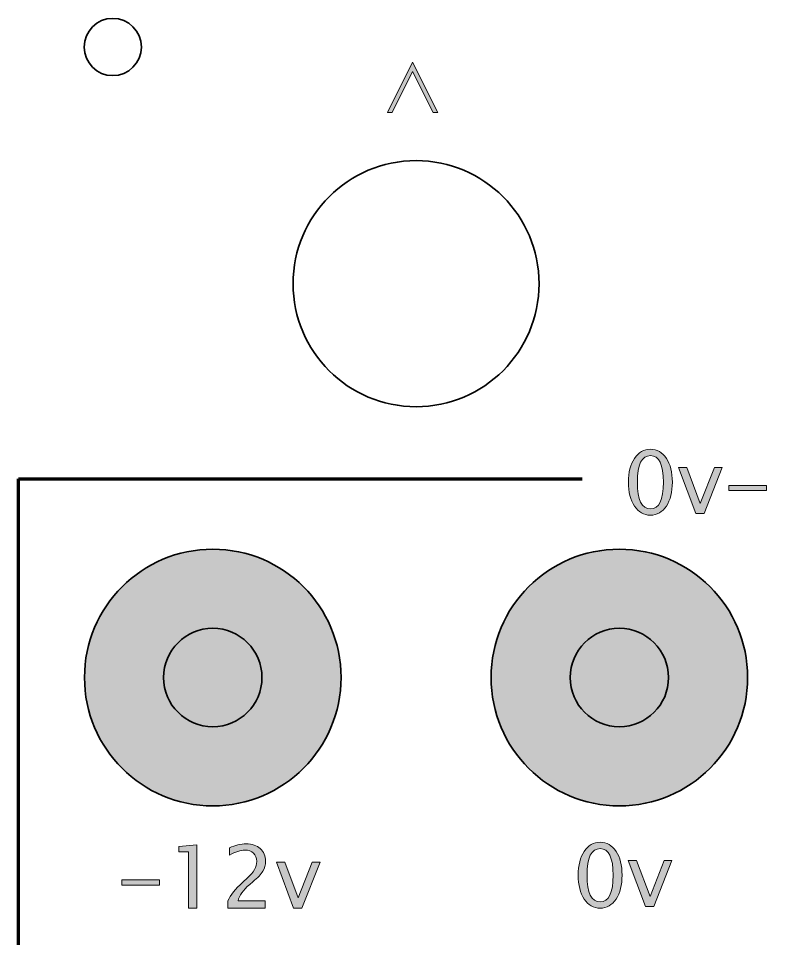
# Model space of a CAD drawing. Header units: inches. Extents: x 4 to 816, y 71 to 806.
# Drawn here: x 188.92 to 224.05, y 632.02 to 675.05 of the extents above; entities that cross this region are included whole.
import ezdxf

# ---------------------------------------------------------------- set-up
doc = ezdxf.new("R2010")
doc.units = ezdxf.units.IN
doc.header["$MEASUREMENT"] = 0
doc.layers.add('Layer 1', color=7, linetype='Continuous')

# ---------------------------------------------------------------- blocks, each defined once
blk = doc.blocks.new('block 2')
at = {"layer": 'Layer 1', "color": 240, "lineweight": 35, "true_color": 0xed1c24}
blk.add_open_spline([(213.269, 662.644), (213.269, 659.467), (210.694, 656.892), (207.517, 656.892), (204.34, 656.892), (201.765, 659.467), (201.765, 662.644), (201.765, 665.821), (204.34, 668.396), (207.517, 668.396), (210.694, 668.396), (213.269, 665.821), (213.269, 662.644)], degree=3, knots=[0, 0, 0, 0, 1, 1, 1, 2, 2, 2, 3, 3, 3, 4, 4, 4, 4], dxfattribs=at)
blk = doc.blocks.new('block 5')
at = {"layer": 'Layer 1', "color": 240, "lineweight": 35, "true_color": 0xed1c24}
blk.add_open_spline([(194.667, 673.71), (194.667, 672.972), (194.069, 672.373), (193.33, 672.373), (192.591, 672.373), (191.993, 672.972), (191.993, 673.71), (191.993, 674.449), (192.591, 675.048), (193.33, 675.048), (194.069, 675.048), (194.667, 674.449), (194.667, 673.71)], degree=3, knots=[0, 0, 0, 0, 1, 1, 1, 2, 2, 2, 3, 3, 3, 4, 4, 4, 4], dxfattribs=at)
blk = doc.blocks.new('block 226')
at = {"layer": 'Layer 1', "true_color": 0x231f20}
h = blk.add_hatch(color=250, dxfattribs=at)
h.dxf.hatch_style = 2
edge = h.paths.add_edge_path()
edge.add_spline(control_points=[(216.125, 633.445), (215.817, 633.445), (215.57, 633.586), (215.381, 633.868), (215.193, 634.15), (215.099, 634.522), (215.099, 634.984), (215.099, 635.447), (215.193, 635.819), (215.381, 636.101), (215.57, 636.383), (215.817, 636.524), (216.125, 636.524), (216.435, 636.524), (216.683, 636.384), (216.87, 636.102), (217.058, 635.821), (217.152, 635.448), (217.152, 634.984), (217.152, 634.522), (217.058, 634.15), (216.87, 633.868), (216.683, 633.586), (216.435, 633.445), (216.125, 633.445)], knot_values=[0, 0, 0, 0, 1, 1, 1, 2, 2, 2, 3, 3, 3, 4, 4, 4, 5, 5, 5, 6, 6, 6, 7, 7, 7, 8, 8, 8, 8], degree=3, periodic=1)
edge = h.paths.add_edge_path()
edge.add_spline(control_points=[(216.124, 633.738), (216.532, 633.738), (216.736, 634.154), (216.736, 634.984), (216.736, 635.815), (216.532, 636.231), (216.124, 636.231), (215.718, 636.231), (215.515, 635.815), (215.515, 634.984), (215.515, 634.154), (215.718, 633.738), (216.124, 633.738)], knot_values=[0, 0, 0, 0, 1, 1, 1, 2, 2, 2, 3, 3, 3, 4, 4, 4, 4], degree=3, periodic=1)
h = blk.add_hatch(color=250, dxfattribs=at)
h.dxf.hatch_style = 2
h.paths.add_polyline_path([(218.244, 633.518), (217.443, 635.67), (217.834, 635.67), (218.459, 633.997), (219.12, 635.67), (219.484, 635.67), (218.634, 633.518)])
at = {"layer": 'Layer 1', "lineweight": 0}
blk.add_lwpolyline([(218.244, 633.518), (217.443, 635.67), (217.834, 635.67), (218.459, 633.997), (219.12, 635.67), (219.484, 635.67), (218.634, 633.518), (218.244, 633.518)], dxfattribs=at)
for points, knots in [([(216.125, 633.445), (215.817, 633.445), (215.57, 633.586), (215.381, 633.868), (215.193, 634.15), (215.099, 634.522), (215.099, 634.984), (215.099, 635.447), (215.193, 635.819), (215.381, 636.101), (215.57, 636.383), (215.817, 636.524), (216.125, 636.524), (216.435, 636.524), (216.683, 636.384), (216.87, 636.102), (217.058, 635.821), (217.152, 635.448), (217.152, 634.984), (217.152, 634.522), (217.058, 634.15), (216.87, 633.868), (216.683, 633.586), (216.435, 633.445), (216.125, 633.445)], [0, 0, 0, 0, 1, 1, 1, 2, 2, 2, 3, 3, 3, 4, 4, 4, 5, 5, 5, 6, 6, 6, 7, 7, 7, 8, 8, 8, 8]), ([(216.124, 633.738), (216.532, 633.738), (216.736, 634.154), (216.736, 634.984), (216.736, 635.815), (216.532, 636.231), (216.124, 636.231), (215.718, 636.231), (215.515, 635.815), (215.515, 634.984), (215.515, 634.154), (215.718, 633.738), (216.124, 633.738)], [0, 0, 0, 0, 1, 1, 1, 2, 2, 2, 3, 3, 3, 4, 4, 4, 4])]:
    blk.add_open_spline(points, degree=3, knots=knots, dxfattribs=at)
blk = doc.blocks.new('block 225')
at = {"layer": 'Layer 1'}
blk.add_blockref('block 226', (0, 0), dxfattribs=at)
blk = doc.blocks.new('block 228')
at = {"layer": 'Layer 1', "true_color": 0x231f20}
h = blk.add_hatch(color=250, dxfattribs=at)
h.dxf.hatch_style = 2
h.paths.add_polyline_path([(196.879, 633.446), (196.879, 636.086), (196.414, 636.086), (196.414, 636.332), (197.27, 636.405), (197.27, 633.446)])
h = blk.add_hatch(color=250, dxfattribs=at)
h.dxf.hatch_style = 2
edge = h.paths.add_edge_path()
edge.add_spline(control_points=[(198.72, 633.446), (198.72, 633.446), (198.72, 633.789), (198.72, 633.789), (198.834, 634.055), (199.063, 634.344), (199.409, 634.657), (199.409, 634.657), (199.632, 634.857), (199.632, 634.857), (199.92, 635.117), (200.064, 635.376), (200.064, 635.632), (200.064, 635.796), (200.015, 635.925), (199.916, 636.018), (199.818, 636.112), (199.683, 636.159), (199.51, 636.159), (199.308, 636.159), (199.069, 636.081), (198.794, 635.925), (198.794, 635.925), (198.794, 636.268), (198.794, 636.268), (199.054, 636.391), (199.313, 636.452), (199.57, 636.452), (199.845, 636.452), (200.065, 636.378), (200.231, 636.231), (200.397, 636.082), (200.48, 635.886), (200.48, 635.642), (200.48, 635.466), (200.438, 635.31), (200.354, 635.174), (200.27, 635.038), (200.114, 634.873), (199.885, 634.679), (199.885, 634.679), (199.735, 634.55), (199.735, 634.55), (199.422, 634.284), (199.241, 634.031), (199.192, 633.789), (199.192, 633.789), (200.466, 633.789), (200.466, 633.789), (200.466, 633.789), (200.466, 633.446), (200.466, 633.446), (200.466, 633.446), (198.72, 633.446), (198.72, 633.446)], knot_values=[0, 0, 0, 0, 1, 1, 1, 2, 2, 2, 3, 3, 3, 4, 4, 4, 5, 5, 5, 6, 6, 6, 7, 7, 7, 8, 8, 8, 9, 9, 9, 10, 10, 10, 11, 11, 11, 12, 12, 12, 13, 13, 13, 14, 14, 14, 15, 15, 15, 16, 16, 16, 17, 17, 17, 18, 18, 18, 18], degree=3, periodic=1)
h = blk.add_hatch(color=250, dxfattribs=at)
h.dxf.hatch_style = 2
h.paths.add_polyline_path([(201.786, 633.446), (200.985, 635.598), (201.376, 635.598), (202.001, 633.925), (202.662, 635.598), (203.026, 635.598), (202.176, 633.446)])
h = blk.add_hatch(color=250, dxfattribs=at)
h.dxf.hatch_style = 2
h.paths.add_polyline_path([(193.762, 634.522), (193.762, 634.764), (195.522, 634.764), (195.522, 634.522)])
at = {"layer": 'Layer 1', "lineweight": 0}
for points in [[(196.879, 633.446), (196.879, 636.086), (196.414, 636.086), (196.414, 636.332), (197.27, 636.405), (197.27, 633.446), (196.879, 633.446)], [(201.786, 633.446), (200.985, 635.598), (201.376, 635.598), (202.001, 633.925), (202.662, 635.598), (203.026, 635.598), (202.176, 633.446), (201.786, 633.446)], [(193.762, 634.522), (193.762, 634.764), (195.522, 634.764), (195.522, 634.522), (193.762, 634.522)]]:
    blk.add_lwpolyline(points, dxfattribs=at)
blk.add_open_spline([(198.72, 633.446), (198.72, 633.446), (198.72, 633.789), (198.72, 633.789), (198.834, 634.055), (199.063, 634.344), (199.409, 634.657), (199.409, 634.657), (199.632, 634.857), (199.632, 634.857), (199.92, 635.117), (200.064, 635.376), (200.064, 635.632), (200.064, 635.796), (200.015, 635.925), (199.916, 636.018), (199.818, 636.112), (199.683, 636.159), (199.51, 636.159), (199.308, 636.159), (199.069, 636.081), (198.794, 635.925), (198.794, 635.925), (198.794, 636.268), (198.794, 636.268), (199.054, 636.391), (199.313, 636.452), (199.57, 636.452), (199.845, 636.452), (200.065, 636.378), (200.231, 636.231), (200.397, 636.082), (200.48, 635.886), (200.48, 635.642), (200.48, 635.466), (200.438, 635.31), (200.354, 635.174), (200.27, 635.038), (200.114, 634.873), (199.885, 634.679), (199.885, 634.679), (199.735, 634.55), (199.735, 634.55), (199.422, 634.284), (199.241, 634.031), (199.192, 633.789), (199.192, 633.789), (200.466, 633.789), (200.466, 633.789), (200.466, 633.789), (200.466, 633.446), (200.466, 633.446), (200.466, 633.446), (198.72, 633.446), (198.72, 633.446)], degree=3, knots=[0, 0, 0, 0, 1, 1, 1, 2, 2, 2, 3, 3, 3, 4, 4, 4, 5, 5, 5, 6, 6, 6, 7, 7, 7, 8, 8, 8, 9, 9, 9, 10, 10, 10, 11, 11, 11, 12, 12, 12, 13, 13, 13, 14, 14, 14, 15, 15, 15, 16, 16, 16, 17, 17, 17, 18, 18, 18, 18], dxfattribs=at)
blk = doc.blocks.new('block 227')
at = {"layer": 'Layer 1'}
blk.add_blockref('block 228', (0, 0), dxfattribs=at)
blk = doc.blocks.new('block 284')
at = {"layer": 'Layer 1', "true_color": 0x231f20}
h = blk.add_hatch(color=250, dxfattribs=at)
h.dxf.hatch_style = 2
edge = h.paths.add_edge_path()
edge.add_spline(control_points=[(218.478, 651.82), (218.17, 651.82), (217.922, 651.961), (217.734, 652.243), (217.546, 652.525), (217.451, 652.897), (217.451, 653.359), (217.451, 653.822), (217.546, 654.194), (217.734, 654.476), (217.922, 654.758), (218.17, 654.899), (218.478, 654.899), (218.787, 654.899), (219.035, 654.758), (219.223, 654.477), (219.411, 654.196), (219.504, 653.823), (219.504, 653.359), (219.504, 652.897), (219.411, 652.525), (219.223, 652.243), (219.035, 651.961), (218.787, 651.82), (218.478, 651.82)], knot_values=[0, 0, 0, 0, 1, 1, 1, 2, 2, 2, 3, 3, 3, 4, 4, 4, 5, 5, 5, 6, 6, 6, 7, 7, 7, 8, 8, 8, 8], degree=3, periodic=1)
edge = h.paths.add_edge_path()
edge.add_spline(control_points=[(218.477, 652.113), (218.884, 652.113), (219.088, 652.528), (219.088, 653.359), (219.088, 654.19), (218.884, 654.606), (218.477, 654.606), (218.071, 654.606), (217.867, 654.19), (217.867, 653.359), (217.867, 652.528), (218.071, 652.113), (218.477, 652.113)], knot_values=[0, 0, 0, 0, 1, 1, 1, 2, 2, 2, 3, 3, 3, 4, 4, 4, 4], degree=3, periodic=1)
h = blk.add_hatch(color=250, dxfattribs=at)
h.dxf.hatch_style = 2
h.paths.add_polyline_path([(225.271, 651.893), (225.271, 654.533), (224.805, 654.533), (224.805, 654.778), (225.661, 654.852), (225.661, 651.893)])
h = blk.add_hatch(color=250, dxfattribs=at)
h.dxf.hatch_style = 2
edge = h.paths.add_edge_path()
edge.add_spline(control_points=[(227.112, 651.893), (227.112, 651.893), (227.112, 652.236), (227.112, 652.236), (227.225, 652.501), (227.455, 652.791), (227.8, 653.104), (227.8, 653.104), (228.024, 653.304), (228.024, 653.304), (228.312, 653.564), (228.455, 653.822), (228.455, 654.079), (228.455, 654.243), (228.406, 654.371), (228.308, 654.465), (228.21, 654.559), (228.074, 654.606), (227.901, 654.606), (227.7, 654.606), (227.461, 654.528), (227.185, 654.372), (227.185, 654.372), (227.185, 654.715), (227.185, 654.715), (227.445, 654.838), (227.704, 654.899), (227.962, 654.899), (228.237, 654.899), (228.457, 654.825), (228.623, 654.677), (228.789, 654.529), (228.871, 654.333), (228.871, 654.089), (228.871, 653.913), (228.83, 653.757), (228.746, 653.621), (228.662, 653.485), (228.506, 653.32), (228.277, 653.126), (228.277, 653.126), (228.126, 652.997), (228.126, 652.997), (227.813, 652.731), (227.632, 652.478), (227.584, 652.236), (227.584, 652.236), (228.858, 652.236), (228.858, 652.236), (228.858, 652.236), (228.858, 651.893), (228.858, 651.893), (228.858, 651.893), (227.112, 651.893), (227.112, 651.893)], knot_values=[0, 0, 0, 0, 1, 1, 1, 2, 2, 2, 3, 3, 3, 4, 4, 4, 5, 5, 5, 6, 6, 6, 7, 7, 7, 8, 8, 8, 9, 9, 9, 10, 10, 10, 11, 11, 11, 12, 12, 12, 13, 13, 13, 14, 14, 14, 15, 15, 15, 16, 16, 16, 17, 17, 17, 18, 18, 18, 18], degree=3, periodic=1)
h = blk.add_hatch(color=250, dxfattribs=at)
h.dxf.hatch_style = 2
edge = h.paths.add_edge_path()
edge.add_spline(control_points=[(234.127, 651.893), (234.127, 651.893), (234.127, 652.236), (234.127, 652.236), (234.24, 652.501), (234.47, 652.791), (234.815, 653.104), (234.815, 653.104), (235.039, 653.304), (235.039, 653.304), (235.327, 653.564), (235.47, 653.822), (235.47, 654.079), (235.47, 654.243), (235.421, 654.371), (235.323, 654.465), (235.225, 654.559), (235.089, 654.606), (234.916, 654.606), (234.715, 654.606), (234.476, 654.528), (234.2, 654.372), (234.2, 654.372), (234.2, 654.715), (234.2, 654.715), (234.46, 654.838), (234.719, 654.899), (234.977, 654.899), (235.252, 654.899), (235.472, 654.825), (235.638, 654.677), (235.804, 654.529), (235.886, 654.333), (235.886, 654.089), (235.886, 653.913), (235.845, 653.757), (235.761, 653.621), (235.677, 653.485), (235.521, 653.32), (235.292, 653.126), (235.292, 653.126), (235.141, 652.997), (235.141, 652.997), (234.828, 652.731), (234.647, 652.478), (234.598, 652.236), (234.598, 652.236), (235.873, 652.236), (235.873, 652.236), (235.873, 652.236), (235.873, 651.893), (235.873, 651.893), (235.873, 651.893), (234.127, 651.893), (234.127, 651.893)], knot_values=[0, 0, 0, 0, 1, 1, 1, 2, 2, 2, 3, 3, 3, 4, 4, 4, 5, 5, 5, 6, 6, 6, 7, 7, 7, 8, 8, 8, 9, 9, 9, 10, 10, 10, 11, 11, 11, 12, 12, 12, 13, 13, 13, 14, 14, 14, 15, 15, 15, 16, 16, 16, 17, 17, 17, 18, 18, 18, 18], degree=3, periodic=1)
h = blk.add_hatch(color=250, dxfattribs=at)
h.dxf.hatch_style = 2
h.paths.add_polyline_path([(237.884, 651.893), (237.884, 652.723), (236.564, 652.723), (236.564, 653.019), (237.884, 654.826), (238.25, 654.826), (238.25, 653.042), (238.643, 653.042), (238.643, 652.723), (238.25, 652.723), (238.25, 651.893)])
h.paths.add_polyline_path([(236.947, 653.042), (237.91, 653.042), (237.91, 654.347)])
h = blk.add_hatch(color=250, dxfattribs=at)
h.dxf.hatch_style = 2
h.paths.add_polyline_path([(220.596, 651.893), (219.796, 654.045), (220.187, 654.045), (220.812, 652.372), (221.472, 654.045), (221.837, 654.045), (220.987, 651.893)])
h = blk.add_hatch(color=250, dxfattribs=at)
h.dxf.hatch_style = 2
h.paths.add_polyline_path([(230.177, 651.893), (229.377, 654.045), (229.768, 654.045), (230.392, 652.372), (231.053, 654.045), (231.418, 654.045), (230.568, 651.893)])
h = blk.add_hatch(color=250, dxfattribs=at)
h.dxf.hatch_style = 2
h.paths.add_polyline_path([(239.758, 651.893), (238.958, 654.045), (239.349, 654.045), (239.974, 652.372), (240.635, 654.045), (240.999, 654.045), (240.149, 651.893)])
h = blk.add_hatch(color=250, dxfattribs=at)
h.dxf.hatch_style = 2
h.paths.add_polyline_path([(222.154, 652.969), (222.154, 653.211), (223.913, 653.211), (223.913, 652.969)])
h = blk.add_hatch(color=250, dxfattribs=at)
h.dxf.hatch_style = 2
h.paths.add_polyline_path([(231.735, 652.969), (231.735, 653.211), (233.494, 653.211), (233.494, 652.969)])
at = {"layer": 'Layer 1', "lineweight": 0}
for points in [[(225.271, 651.893), (225.271, 654.533), (224.805, 654.533), (224.805, 654.778), (225.661, 654.852), (225.661, 651.893), (225.271, 651.893)], [(237.884, 651.893), (237.884, 652.723), (236.564, 652.723), (236.564, 653.019), (237.884, 654.826), (238.25, 654.826), (238.25, 653.042), (238.643, 653.042), (238.643, 652.723), (238.25, 652.723), (238.25, 651.893), (237.884, 651.893)], [(220.596, 651.893), (219.796, 654.045), (220.187, 654.045), (220.812, 652.372), (221.472, 654.045), (221.837, 654.045), (220.987, 651.893), (220.596, 651.893)], [(230.177, 651.893), (229.377, 654.045), (229.768, 654.045), (230.392, 652.372), (231.053, 654.045), (231.418, 654.045), (230.568, 651.893), (230.177, 651.893)], [(236.947, 653.042), (237.91, 653.042), (237.91, 654.347), (236.947, 653.042)], [(239.758, 651.893), (238.958, 654.045), (239.349, 654.045), (239.974, 652.372), (240.635, 654.045), (240.999, 654.045), (240.149, 651.893), (239.758, 651.893)], [(222.154, 652.969), (222.154, 653.211), (223.913, 653.211), (223.913, 652.969), (222.154, 652.969)], [(231.735, 652.969), (231.735, 653.211), (233.494, 653.211), (233.494, 652.969), (231.735, 652.969)]]:
    blk.add_lwpolyline(points, dxfattribs=at)
for points, knots in [([(218.478, 651.82), (218.17, 651.82), (217.922, 651.961), (217.734, 652.243), (217.546, 652.525), (217.451, 652.897), (217.451, 653.359), (217.451, 653.822), (217.546, 654.194), (217.734, 654.476), (217.922, 654.758), (218.17, 654.899), (218.478, 654.899), (218.787, 654.899), (219.035, 654.758), (219.223, 654.477), (219.411, 654.196), (219.504, 653.823), (219.504, 653.359), (219.504, 652.897), (219.411, 652.525), (219.223, 652.243), (219.035, 651.961), (218.787, 651.82), (218.478, 651.82)], [0, 0, 0, 0, 1, 1, 1, 2, 2, 2, 3, 3, 3, 4, 4, 4, 5, 5, 5, 6, 6, 6, 7, 7, 7, 8, 8, 8, 8]), ([(227.112, 651.893), (227.112, 651.893), (227.112, 652.236), (227.112, 652.236), (227.225, 652.501), (227.455, 652.791), (227.8, 653.104), (227.8, 653.104), (228.024, 653.304), (228.024, 653.304), (228.312, 653.564), (228.455, 653.822), (228.455, 654.079), (228.455, 654.243), (228.406, 654.371), (228.308, 654.465), (228.21, 654.559), (228.074, 654.606), (227.901, 654.606), (227.7, 654.606), (227.461, 654.528), (227.185, 654.372), (227.185, 654.372), (227.185, 654.715), (227.185, 654.715), (227.445, 654.838), (227.704, 654.899), (227.962, 654.899), (228.237, 654.899), (228.457, 654.825), (228.623, 654.677), (228.789, 654.529), (228.871, 654.333), (228.871, 654.089), (228.871, 653.913), (228.83, 653.757), (228.746, 653.621), (228.662, 653.485), (228.506, 653.32), (228.277, 653.126), (228.277, 653.126), (228.126, 652.997), (228.126, 652.997), (227.813, 652.731), (227.632, 652.478), (227.584, 652.236), (227.584, 652.236), (228.858, 652.236), (228.858, 652.236), (228.858, 652.236), (228.858, 651.893), (228.858, 651.893), (228.858, 651.893), (227.112, 651.893), (227.112, 651.893)], [0, 0, 0, 0, 1, 1, 1, 2, 2, 2, 3, 3, 3, 4, 4, 4, 5, 5, 5, 6, 6, 6, 7, 7, 7, 8, 8, 8, 9, 9, 9, 10, 10, 10, 11, 11, 11, 12, 12, 12, 13, 13, 13, 14, 14, 14, 15, 15, 15, 16, 16, 16, 17, 17, 17, 18, 18, 18, 18]), ([(234.127, 651.893), (234.127, 651.893), (234.127, 652.236), (234.127, 652.236), (234.24, 652.501), (234.47, 652.791), (234.815, 653.104), (234.815, 653.104), (235.039, 653.304), (235.039, 653.304), (235.327, 653.564), (235.47, 653.822), (235.47, 654.079), (235.47, 654.243), (235.421, 654.371), (235.323, 654.465), (235.225, 654.559), (235.089, 654.606), (234.916, 654.606), (234.715, 654.606), (234.476, 654.528), (234.2, 654.372), (234.2, 654.372), (234.2, 654.715), (234.2, 654.715), (234.46, 654.838), (234.719, 654.899), (234.977, 654.899), (235.252, 654.899), (235.472, 654.825), (235.638, 654.677), (235.804, 654.529), (235.886, 654.333), (235.886, 654.089), (235.886, 653.913), (235.845, 653.757), (235.761, 653.621), (235.677, 653.485), (235.521, 653.32), (235.292, 653.126), (235.292, 653.126), (235.141, 652.997), (235.141, 652.997), (234.828, 652.731), (234.647, 652.478), (234.598, 652.236), (234.598, 652.236), (235.873, 652.236), (235.873, 652.236), (235.873, 652.236), (235.873, 651.893), (235.873, 651.893), (235.873, 651.893), (234.127, 651.893), (234.127, 651.893)], [0, 0, 0, 0, 1, 1, 1, 2, 2, 2, 3, 3, 3, 4, 4, 4, 5, 5, 5, 6, 6, 6, 7, 7, 7, 8, 8, 8, 9, 9, 9, 10, 10, 10, 11, 11, 11, 12, 12, 12, 13, 13, 13, 14, 14, 14, 15, 15, 15, 16, 16, 16, 17, 17, 17, 18, 18, 18, 18]), ([(218.477, 652.113), (218.884, 652.113), (219.088, 652.528), (219.088, 653.359), (219.088, 654.19), (218.884, 654.606), (218.477, 654.606), (218.071, 654.606), (217.867, 654.19), (217.867, 653.359), (217.867, 652.528), (218.071, 652.113), (218.477, 652.113)], [0, 0, 0, 0, 1, 1, 1, 2, 2, 2, 3, 3, 3, 4, 4, 4, 4])]:
    blk.add_open_spline(points, degree=3, knots=knots, dxfattribs=at)
blk = doc.blocks.new('block 283')
at = {"layer": 'Layer 1'}
blk.add_blockref('block 284', (0, 0), dxfattribs=at)
blk = doc.blocks.new('block 288')
at = {"layer": 'Layer 1', "color": 7, "lineweight": 140, "true_color": 0xffffff}
blk.add_lwpolyline([(188.916, 612.117), (188.916, 653.52)], dxfattribs=at)
blk = doc.blocks.new('block 289')
at = {"layer": 'Layer 1', "color": 7, "lineweight": 140, "true_color": 0xffffff}
blk.add_lwpolyline([(188.916, 653.52), (215.279, 653.52)], dxfattribs=at)
blk = doc.blocks.new('block 297')
at = {"layer": 'Layer 1', "true_color": 0x231f20}
h = blk.add_hatch(color=250, dxfattribs=at)
h.dxf.hatch_style = 2
h.paths.add_polyline_path([(206.18, 670.651), (207.354, 672.998), (208.528, 670.651), (208.31, 670.651), (207.352, 672.558), (206.398, 670.651)])
at = {"layer": 'Layer 1', "lineweight": 0}
blk.add_lwpolyline([(206.18, 670.651), (207.354, 672.998), (208.528, 670.651), (208.31, 670.651), (207.352, 672.558), (206.398, 670.651), (206.18, 670.651)], dxfattribs=at)
blk = doc.blocks.new('block 296')
at = {"layer": 'Layer 1'}
blk.add_blockref('block 297', (0, 0), dxfattribs=at)
blk = doc.blocks.new('block 434')
at = {"layer": 'Layer 1', "color": 140, "lineweight": 35, "true_color": 0x00adef}
blk.add_open_spline([(200.31, 644.23), (200.31, 642.959), (199.28, 641.929), (198.009, 641.929), (196.738, 641.929), (195.708, 642.959), (195.708, 644.23), (195.708, 645.5), (196.738, 646.531), (198.009, 646.531), (199.28, 646.531), (200.31, 645.5), (200.31, 644.23)], degree=3, knots=[0, 0, 0, 0, 1, 1, 1, 2, 2, 2, 3, 3, 3, 4, 4, 4, 4], dxfattribs=at)
blk = doc.blocks.new('block 435')
at = {"layer": 'Layer 1', "color": 140, "lineweight": 35, "true_color": 0x00adef}
blk.add_open_spline([(219.326, 644.23), (219.326, 642.959), (218.296, 641.929), (217.025, 641.929), (215.754, 641.929), (214.724, 642.959), (214.724, 644.23), (214.724, 645.5), (215.754, 646.531), (217.025, 646.531), (218.296, 646.531), (219.326, 645.5), (219.326, 644.23)], degree=3, knots=[0, 0, 0, 0, 1, 1, 1, 2, 2, 2, 3, 3, 3, 4, 4, 4, 4], dxfattribs=at)

msp = doc.modelspace()

# ---------------------------------------------------------------- hatches: boundary and pattern name
at = {"layer": 'Layer 1', "true_color": 0x000000}
h = msp.add_hatch(color=18, dxfattribs=at)
h.dxf.hatch_style = 2
edge = h.paths.add_edge_path()
edge.add_spline(control_points=[(204.009, 644.23), (204.009, 640.916), (201.323, 638.23), (198.009, 638.23), (194.695, 638.23), (192.009, 640.916), (192.009, 644.23), (192.009, 647.543), (194.695, 650.23), (198.009, 650.23), (201.323, 650.23), (204.009, 647.543), (204.009, 644.23)], knot_values=[0, 0, 0, 0, 1, 1, 1, 2, 2, 2, 3, 3, 3, 4, 4, 4, 4], degree=3, periodic=1)
h = msp.add_hatch(color=18, dxfattribs=at)
h.dxf.hatch_style = 2
edge = h.paths.add_edge_path()
edge.add_spline(control_points=[(223.025, 644.23), (223.025, 640.916), (220.339, 638.23), (217.025, 638.23), (213.711, 638.23), (211.025, 640.916), (211.025, 644.23), (211.025, 647.543), (213.711, 650.23), (217.025, 650.23), (220.339, 650.23), (223.025, 647.543), (223.025, 644.23)], knot_values=[0, 0, 0, 0, 1, 1, 1, 2, 2, 2, 3, 3, 3, 4, 4, 4, 4], degree=3, periodic=1)

# ---------------------------------------------------------------- linework, layer by layer
at = {"layer": 'Layer 1', "color": 240, "lineweight": 35, "true_color": 0xed1c24}
for points in [[(204.009, 644.23), (204.009, 640.916), (201.323, 638.23), (198.009, 638.23), (194.695, 638.23), (192.009, 640.916), (192.009, 644.23), (192.009, 647.543), (194.695, 650.23), (198.009, 650.23), (201.323, 650.23), (204.009, 647.543), (204.009, 644.23)], [(223.025, 644.23), (223.025, 640.916), (220.339, 638.23), (217.025, 638.23), (213.711, 638.23), (211.025, 640.916), (211.025, 644.23), (211.025, 647.543), (213.711, 650.23), (217.025, 650.23), (220.339, 650.23), (223.025, 647.543), (223.025, 644.23)]]:
    msp.add_open_spline(points, degree=3, knots=[0, 0, 0, 0, 1, 1, 1, 2, 2, 2, 3, 3, 3, 4, 4, 4, 4], dxfattribs=at)

# ---------------------------------------------------------------- block references
at = {"layer": 'Layer 1'}
for name in ['block 5', 'block 296', 'block 2', 'block 283', 'block 288', 'block 289', 'block 434', 'block 435', 'block 227', 'block 225']:
    msp.add_blockref(name, (0, 0), dxfattribs=at)

doc.saveas('drawing.dxf')
